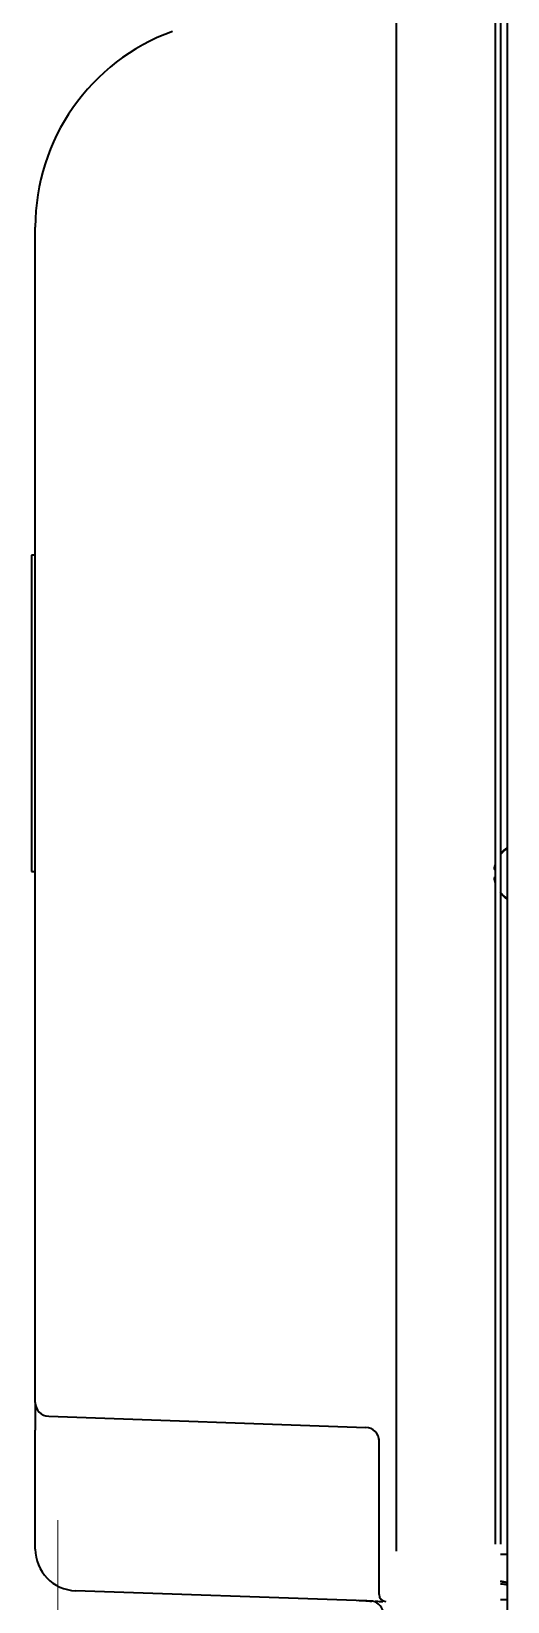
# Model space of a CAD drawing. Extents: x 6327 to 10269, y -393 to 3036.
# Drawn here: x 9425.5 to 9494.1, y 1388.3 to 1614.5 of the extents above; entities that cross this region are included whole.
import ezdxf

# ---------------------------------------------------------------- set-up
doc = ezdxf.new("R2010")
doc.units = 0
doc.header["$LTSCALE"] = 5
doc.layers.get('0').update_dxf_attribs({"linetype": 'CONTINUOUS', "lineweight": 0})
doc.layers.add('1', color=7, linetype='CONTINUOUS', true_color=0xffffff)

msp = doc.modelspace()

# ---------------------------------------------------------------- linework, layer by layer
at = {"color": 4}
msp.add_line((9429.32, 1400.03), (9429.32, 1300.03), dxfattribs=at)
at = {"layer": '1', "color": 7, "linetype": 'Continuous', "lineweight": 35}
for p, q in [((9478.07, 1395.53), (9478.07, 1906.9)), ((9494.07, 1374.13), (9494.07, 1903.19)), ((9492.27, 1898.23), (9492.27, 1396.53)), ((9493.07, 1898.23), (9493.07, 1396.53)), ((9426.07, 1416.97), (9426.07, 1586.29)), ((9426.07, 1539.01), (9425.51, 1539.01)), ((9425.57, 1524.17), (9425.51, 1524.17)), ((9425.51, 1508.28), (9425.57, 1508.28)), ((9425.51, 1493.44), (9426.07, 1493.44)), ((9492.18, 1493.68), (9492.26, 1493.68)), ((9492.27, 1492.68), (9492.18, 1492.68)), ((9426.07, 1416.97), (9426.07, 1412.98)), ((9428, 1414.97), (9473.64, 1413.38)), ((9426.07, 1395.84), (9426.07, 1412.98)), ((9475.57, 1389.28), (9475.57, 1411.74)), ((9493.07, 1395.13), (9494.07, 1395.13)), ((9473.64, 1388.38), (9431.86, 1389.84)), ((9494.07, 1388.53), (9493.07, 1388.53))]:
    msp.add_line(p, q, dxfattribs=at)
for centre, radius, start, end in [((9456.07, 1586.29), 30, 110, 180), ((9496.79, 1492.98), 4.8, 124.5182, 140.8049), ((9496.89, 1492.98), 4.8, 125.9802, 142.7337), ((9496.89, 1493.37), 4.8, 216.1717, 234.0199), ((9496.79, 1493.37), 4.8, 219.1952, 235.4818), ((9428.07, 1416.97), 2, 180, 268), ((9473.57, 1411.38), 2, 0, 88), ((9432.07, 1395.84), 6, 180, 268), ((9476.57, 1389.28), 1, 180, 268), ((9474.23, 1386.36), 2, 13.17, 88)]:
    msp.add_arc(centre, radius, start, end, dxfattribs=at)
for points, knots in [([(9425.57, 1516.23), (9425.57, 1517.08), (9425.57, 1518.9), (9425.57, 1522.86), (9425.57, 1527.81), (9425.57, 1532.64), (9425.57, 1536.42), (9425.57, 1538.56), (9425.57, 1539.01), (9425.57, 1539.01)], [0, 0, 0, 0, 0.039868, 0.08468, 0.199141, 0.358834, 0.563212, 0.796172, 1, 1, 1, 1]), ([(9425.57, 1493.44), (9425.57, 1493.44), (9425.57, 1493.89), (9425.57, 1496.03), (9425.57, 1499.81), (9425.57, 1504.64), (9425.57, 1509.6), (9425.57, 1513.55), (9425.57, 1515.37), (9425.57, 1516.23)], [0, 0, 0, 0, 0.203828, 0.436788, 0.641166, 0.800859, 0.91532, 0.960132, 1, 1, 1, 1]), ([(9492.18, 1492.18), (9492.19, 1492.12), (9492.22, 1492.03), (9492.25, 1491.93), (9492.26, 1491.89)], [0, 0, 0, 0, 0.570615, 1, 1, 1, 1]), ([(9474.34, 1388.36), (9474.27, 1388.36), (9474.1, 1388.36), (9473.82, 1388.37), (9473.5, 1388.39), (9473.19, 1388.4), (9472.89, 1388.41), (9472.69, 1388.41), (9472.59, 1388.42)], [0, 0, 0, 0, 0.106994, 0.285596, 0.464197, 0.642798, 0.821399, 1, 1, 1, 1]), ([(9473.64, 1388.38), (9473.78, 1388.38), (9474.05, 1388.37), (9474.34, 1388.36), (9474.52, 1388.35), (9474.55, 1388.35)], [0, 0, 0, 0, 0.445897, 0.892369, 1, 1, 1, 1]), ([(9474.99, 1388.33), (9475.11, 1388.33), (9475.39, 1388.32), (9475.8, 1388.31), (9476.04, 1388.3), (9476.13, 1388.29)], [0, 0, 0, 0, 0.299988, 0.687952, 1, 1, 1, 1])]:
    msp.add_open_spline(points, degree=3, knots=knots, dxfattribs=at)
for points in [[(9492.18, 1494.18), (9492.17, 1494.15), (9492.17, 1494.1), (9492.16, 1494.03), (9492.16, 1493.96), (9492.16, 1493.89), (9492.16, 1493.82), (9492.17, 1493.75), (9492.17, 1493.7), (9492.18, 1493.68)], [(9492.27, 1494.5), (9492.24, 1494.39), (9492.2, 1494.29), (9492.18, 1494.18)], [(9492.18, 1492.68), (9492.17, 1492.65), (9492.17, 1492.6), (9492.16, 1492.53), (9492.16, 1492.45), (9492.16, 1492.38), (9492.16, 1492.31), (9492.17, 1492.25), (9492.17, 1492.2), (9492.18, 1492.18)], [(9494.04, 1391.03), (9493.71, 1391.09), (9493.38, 1391.15), (9493.04, 1391.21)], [(9493.06, 1391.17), (9493.39, 1391.11), (9493.72, 1391.05), (9494.05, 1390.99)], [(9493.06, 1390.86), (9493.39, 1390.8), (9493.72, 1390.74), (9494.05, 1390.68)]]:
    msp.add_open_spline(points, degree=3, dxfattribs=at)

doc.saveas('drawing.dxf')
